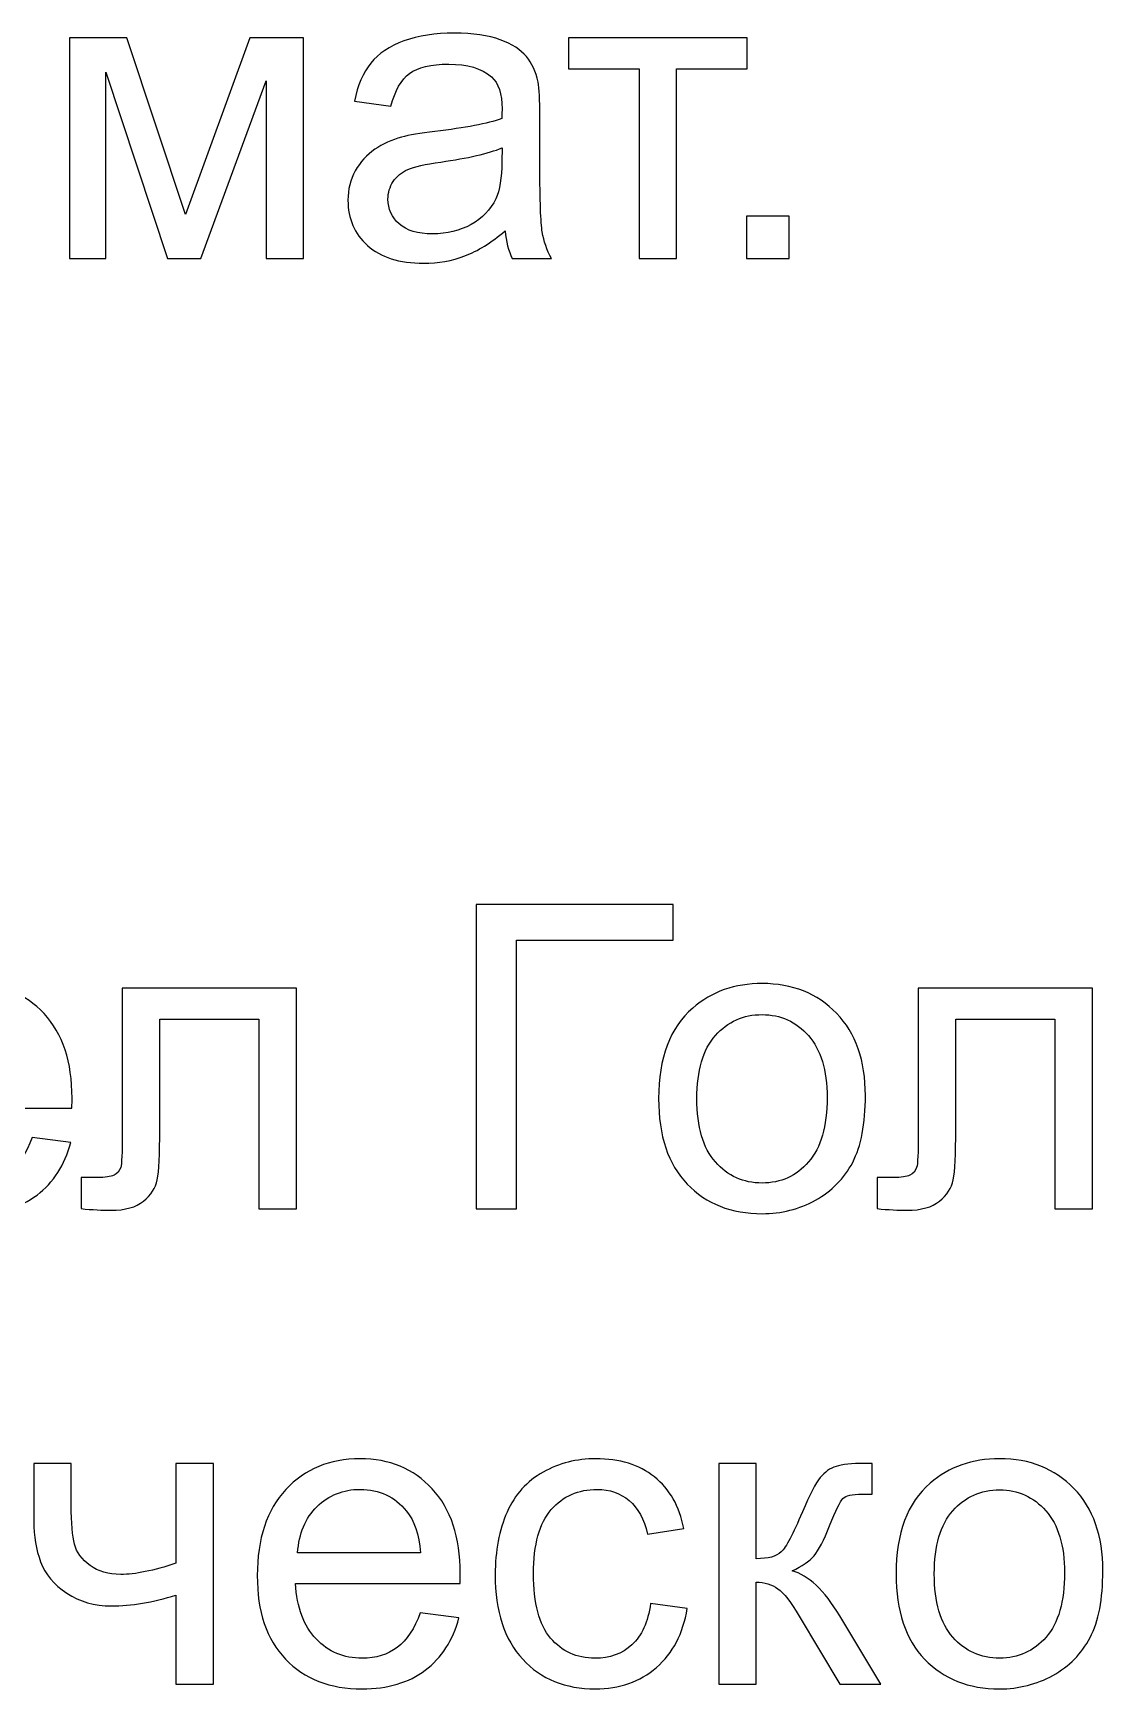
# Model space of a CAD drawing. Header units: centimetres. Extents: x 259 to 610, y 357 to 1252.
# Drawn here: x 321.53 to 330.4, y 1001.68 to 1015.42 of the extents above; entities that cross this region are included whole.
import ezdxf

# ---------------------------------------------------------------- set-up
doc = ezdxf.new("R2010")
doc.units = ezdxf.units.CM
doc.header["$MEASUREMENT"] = 0
doc.layers.add('layer 1', color=7, linetype='Continuous')

msp = doc.modelspace()

# ---------------------------------------------------------------- linework, layer by layer
at = {"layer": 'layer 1', "color": 250}
for points, knots in [([(321.8304, 1015.37762), (321.8304, 1015.37762), (322.30782, 1015.37762), (322.30782, 1015.37762), (322.30782, 1015.37762), (322.30782, 1015.37762), (322.79171, 1013.91242), (322.79171, 1013.91242), (322.79171, 1013.91242), (322.79171, 1013.91242), (323.32735, 1015.37762), (323.32735, 1015.37762), (323.32735, 1015.37762), (323.32735, 1015.37762), (323.77067, 1015.37762), (323.77067, 1015.37762), (323.77067, 1015.37762), (323.77067, 1015.37762), (323.77067, 1013.54671), (323.77067, 1013.54671), (323.77067, 1013.54671), (323.77067, 1013.54671), (323.46023, 1013.54671), (323.46023, 1013.54671), (323.46023, 1013.54671), (323.46023, 1013.54671), (323.46023, 1015.02073), (323.46023, 1015.02073), (323.46023, 1015.02073), (323.46023, 1015.02073), (322.92107, 1013.54671), (322.92107, 1013.54671), (322.92107, 1013.54671), (322.92107, 1013.54671), (322.64355, 1013.54671), (322.64355, 1013.54671), (322.64355, 1013.54671), (322.64355, 1013.54671), (322.13378, 1015.09129), (322.13378, 1015.09129), (322.13378, 1015.09129), (322.13378, 1015.09129), (322.13378, 1013.54671), (322.13378, 1013.54671), (322.13378, 1013.54671), (322.13378, 1013.54671), (321.8304, 1013.54671), (321.8304, 1013.54671), (321.8304, 1013.54671), (321.8304, 1013.54671), (321.8304, 1015.37762), (321.8304, 1015.37762)], [0, 0, 0, 0, 0.07142857, 0.07142857, 0.07142857, 0.07142857, 0.14285714, 0.14285714, 0.14285714, 0.14285714, 0.21428571, 0.21428571, 0.21428571, 0.21428571, 0.28571429, 0.28571429, 0.28571429, 0.28571429, 0.35714286, 0.35714286, 0.35714286, 0.35714286, 0.42857143, 0.42857143, 0.42857143, 0.42857143, 0.5, 0.5, 0.5, 0.5, 0.57142857, 0.57142857, 0.57142857, 0.57142857, 0.64285714, 0.64285714, 0.64285714, 0.64285714, 0.71428571, 0.71428571, 0.71428571, 0.71428571, 0.78571429, 0.78571429, 0.78571429, 0.78571429, 0.85714286, 0.85714286, 0.85714286, 0.85714286, 1, 1, 1, 1]), ([(325.44107, 1013.77602), (325.32583, 1013.67783), (325.2147, 1013.60903), (325.10828, 1013.56846), (325.10828, 1013.56846), (325.00186, 1013.5279), (324.88779, 1013.5079), (324.7655, 1013.5079), (324.7655, 1013.5079), (324.56442, 1013.5079), (324.40978, 1013.55671), (324.3016, 1013.65489), (324.3016, 1013.65489), (324.19341, 1013.7525), (324.13932, 1013.87773), (324.13932, 1014.03001), (324.13932, 1014.03001), (324.13932, 1014.11938), (324.1599, 1014.20111), (324.20047, 1014.27519), (324.20047, 1014.27519), (324.24163, 1014.34928), (324.29513, 1014.40807), (324.36098, 1014.45276), (324.36098, 1014.45276), (324.42742, 1014.49744), (324.5015, 1014.53155), (324.58441, 1014.55448), (324.58441, 1014.55448), (324.64555, 1014.57035), (324.73786, 1014.58564), (324.86075, 1014.60093), (324.86075, 1014.60093), (325.11122, 1014.63032), (325.29643, 1014.66619), (325.41461, 1014.70735), (325.41461, 1014.70735), (325.41578, 1014.74968), (325.41637, 1014.77673), (325.41637, 1014.7879), (325.41637, 1014.7879), (325.41637, 1014.91372), (325.38697, 1015.0025), (325.32818, 1015.05424), (325.32818, 1015.05424), (325.2488, 1015.12421), (325.13062, 1015.1589), (324.97423, 1015.1589), (324.97423, 1015.1589), (324.82782, 1015.1589), (324.71964, 1015.13303), (324.65026, 1015.08188), (324.65026, 1015.08188), (324.58029, 1015.03073), (324.52914, 1014.94018), (324.49562, 1014.80965), (324.49562, 1014.80965), (324.49562, 1014.80965), (324.19224, 1014.85198), (324.19224, 1014.85198), (324.19224, 1014.85198), (324.21987, 1014.98192), (324.26514, 1015.08717), (324.32864, 1015.16713), (324.32864, 1015.16713), (324.39214, 1015.2471), (324.48387, 1015.30824), (324.60381, 1015.35175), (324.60381, 1015.35175), (324.72317, 1015.39467), (324.86251, 1015.41643), (325.02009, 1015.41643), (325.02009, 1015.41643), (325.17648, 1015.41643), (325.30407, 1015.3982), (325.40226, 1015.36116), (325.40226, 1015.36116), (325.49986, 1015.32412), (325.57218, 1015.27826), (325.61804, 1015.2224), (325.61804, 1015.2224), (325.6639, 1015.16654), (325.69624, 1015.09599), (325.71506, 1015.01073), (325.71506, 1015.01073), (325.72505, 1014.95782), (325.73034, 1014.86257), (325.73034, 1014.72557), (325.73034, 1014.72557), (325.73034, 1014.72557), (325.73034, 1014.314), (325.73034, 1014.314), (325.73034, 1014.314), (325.73034, 1014.02649), (325.73681, 1013.84481), (325.74975, 1013.76778), (325.74975, 1013.76778), (325.76209, 1013.69076), (325.78796, 1013.61727), (325.82559, 1013.54671), (325.82559, 1013.54671), (325.82559, 1013.54671), (325.50104, 1013.54671), (325.50104, 1013.54671), (325.50104, 1013.54671), (325.46988, 1013.61197), (325.44989, 1013.68841), (325.44107, 1013.77602)], [0, 0, 0, 0, 0.03571429, 0.03571429, 0.03571429, 0.03571429, 0.07142857, 0.07142857, 0.07142857, 0.07142857, 0.10714286, 0.10714286, 0.10714286, 0.10714286, 0.14285714, 0.14285714, 0.14285714, 0.14285714, 0.17857143, 0.17857143, 0.17857143, 0.17857143, 0.21428571, 0.21428571, 0.21428571, 0.21428571, 0.25, 0.25, 0.25, 0.25, 0.28571429, 0.28571429, 0.28571429, 0.28571429, 0.32142857, 0.32142857, 0.32142857, 0.32142857, 0.35714286, 0.35714286, 0.35714286, 0.35714286, 0.39285714, 0.39285714, 0.39285714, 0.39285714, 0.42857143, 0.42857143, 0.42857143, 0.42857143, 0.46428571, 0.46428571, 0.46428571, 0.46428571, 0.5, 0.5, 0.5, 0.5, 0.53571429, 0.53571429, 0.53571429, 0.53571429, 0.57142857, 0.57142857, 0.57142857, 0.57142857, 0.60714286, 0.60714286, 0.60714286, 0.60714286, 0.64285714, 0.64285714, 0.64285714, 0.64285714, 0.67857143, 0.67857143, 0.67857143, 0.67857143, 0.71428571, 0.71428571, 0.71428571, 0.71428571, 0.75, 0.75, 0.75, 0.75, 0.78571429, 0.78571429, 0.78571429, 0.78571429, 0.82142857, 0.82142857, 0.82142857, 0.82142857, 0.85714286, 0.85714286, 0.85714286, 0.85714286, 0.89285714, 0.89285714, 0.89285714, 0.89285714, 0.92857143, 0.92857143, 0.92857143, 0.92857143, 1, 1, 1, 1]), ([(325.9673, 1015.37762), (325.9673, 1015.37762), (327.44896, 1015.37762), (327.44896, 1015.37762), (327.44896, 1015.37762), (327.44896, 1015.37762), (327.44896, 1015.1201), (327.44896, 1015.1201), (327.44896, 1015.1201), (327.44896, 1015.1201), (326.86335, 1015.1201), (326.86335, 1015.1201), (326.86335, 1015.1201), (326.86335, 1015.1201), (326.86335, 1013.54671), (326.86335, 1013.54671), (326.86335, 1013.54671), (326.86335, 1013.54671), (326.55291, 1013.54671), (326.55291, 1013.54671), (326.55291, 1013.54671), (326.55291, 1013.54671), (326.55291, 1015.1201), (326.55291, 1015.1201), (326.55291, 1015.1201), (326.55291, 1015.1201), (325.9673, 1015.1201), (325.9673, 1015.1201), (325.9673, 1015.1201), (325.9673, 1015.1201), (325.9673, 1015.37762), (325.9673, 1015.37762)], [0, 0, 0, 0, 0.11111111, 0.11111111, 0.11111111, 0.11111111, 0.22222222, 0.22222222, 0.22222222, 0.22222222, 0.33333333, 0.33333333, 0.33333333, 0.33333333, 0.44444444, 0.44444444, 0.44444444, 0.44444444, 0.55555556, 0.55555556, 0.55555556, 0.55555556, 0.66666667, 0.66666667, 0.66666667, 0.66666667, 0.77777778, 0.77777778, 0.77777778, 0.77777778, 1, 1, 1, 1]), ([(325.41637, 1014.46393), (325.30348, 1014.41807), (325.13415, 1014.37926), (324.90837, 1014.34751), (324.90837, 1014.34751), (324.7802, 1014.32929), (324.68965, 1014.30871), (324.63674, 1014.28578), (324.63674, 1014.28578), (324.58382, 1014.26285), (324.54325, 1014.22933), (324.51444, 1014.18582), (324.51444, 1014.18582), (324.48563, 1014.14173), (324.47093, 1014.09293), (324.47093, 1014.03883), (324.47093, 1014.03883), (324.47093, 1013.95711), (324.50209, 1013.88832), (324.565, 1013.83364), (324.565, 1013.83364), (324.62792, 1013.77895), (324.71964, 1013.75132), (324.84017, 1013.75132), (324.84017, 1013.75132), (324.95953, 1013.75132), (325.06595, 1013.77719), (325.15943, 1013.82952), (325.15943, 1013.82952), (325.25233, 1013.88126), (325.32112, 1013.9524), (325.36463, 1014.04236), (325.36463, 1014.04236), (325.39815, 1014.11233), (325.41461, 1014.21522), (325.41461, 1014.35104), (325.41461, 1014.35104), (325.41461, 1014.35104), (325.41637, 1014.46393), (325.41637, 1014.46393)], [0, 0, 0, 0, 0.09090909, 0.09090909, 0.09090909, 0.09090909, 0.18181818, 0.18181818, 0.18181818, 0.18181818, 0.27272727, 0.27272727, 0.27272727, 0.27272727, 0.36363636, 0.36363636, 0.36363636, 0.36363636, 0.45454545, 0.45454545, 0.45454545, 0.45454545, 0.54545455, 0.54545455, 0.54545455, 0.54545455, 0.63636364, 0.63636364, 0.63636364, 0.63636364, 0.72727273, 0.72727273, 0.72727273, 0.72727273, 0.81818182, 0.81818182, 0.81818182, 0.81818182, 1, 1, 1, 1]), ([(327.4425, 1013.54671), (327.4425, 1013.54671), (327.4425, 1013.89949), (327.4425, 1013.89949), (327.4425, 1013.89949), (327.4425, 1013.89949), (327.79527, 1013.89949), (327.79527, 1013.89949), (327.79527, 1013.89949), (327.79527, 1013.89949), (327.79527, 1013.54671), (327.79527, 1013.54671), (327.79527, 1013.54671), (327.79527, 1013.54671), (327.4425, 1013.54671), (327.4425, 1013.54671)], [0, 0, 0, 0, 0.2, 0.2, 0.2, 0.2, 0.4, 0.4, 0.4, 0.4, 0.6, 0.6, 0.6, 0.6, 1, 1, 1, 1]), ([(325.20175, 1008.19037), (325.20175, 1008.19037), (326.83511, 1008.19037), (326.83511, 1008.19037), (326.83511, 1008.19037), (326.83511, 1008.19037), (326.83511, 1007.89404), (326.83511, 1007.89404), (326.83511, 1007.89404), (326.83511, 1007.89404), (325.53689, 1007.89404), (325.53689, 1007.89404), (325.53689, 1007.89404), (325.53689, 1007.89404), (325.53689, 1005.66449), (325.53689, 1005.66449), (325.53689, 1005.66449), (325.53689, 1005.66449), (325.20175, 1005.66449), (325.20175, 1005.66449), (325.20175, 1005.66449), (325.20175, 1005.66449), (325.20175, 1008.19037), (325.20175, 1008.19037)], [0, 0, 0, 0, 0.14285714, 0.14285714, 0.14285714, 0.14285714, 0.28571429, 0.28571429, 0.28571429, 0.28571429, 0.42857143, 0.42857143, 0.42857143, 0.42857143, 0.57142857, 0.57142857, 0.57142857, 0.57142857, 0.71428571, 0.71428571, 0.71428571, 0.71428571, 1, 1, 1, 1]), ([(321.52111, 1006.25716), (321.52111, 1006.25716), (321.84214, 1006.21482), (321.84214, 1006.21482), (321.84214, 1006.21482), (321.79216, 1006.02844), (321.69868, 1005.88321), (321.56227, 1005.78032), (321.56227, 1005.78032), (321.42586, 1005.67743), (321.25183, 1005.62568), (321.03957, 1005.62568), (321.03957, 1005.62568), (320.77264, 1005.62568), (320.56097, 1005.708), (320.40457, 1005.87263), (320.40457, 1005.87263), (320.24818, 1006.03667), (320.16998, 1006.26774), (320.16998, 1006.56466), (320.16998, 1006.56466), (320.16998, 1006.87158), (320.24876, 1007.11029), (320.40693, 1007.27962), (320.40693, 1007.27962), (320.56509, 1007.44954), (320.77029, 1007.53421), (321.02252, 1007.53421), (321.02252, 1007.53421), (321.26653, 1007.53421), (321.46584, 1007.45131), (321.62048, 1007.28491), (321.62048, 1007.28491), (321.77511, 1007.11852), (321.85272, 1006.88451), (321.85272, 1006.58289), (321.85272, 1006.58289), (321.85272, 1006.56466), (321.85214, 1006.53703), (321.85096, 1006.50057), (321.85096, 1006.50057), (321.85096, 1006.50057), (320.48748, 1006.50057), (320.48748, 1006.50057), (320.48748, 1006.50057), (320.49924, 1006.30008), (320.55568, 1006.14603), (320.65799, 1006.03961), (320.65799, 1006.03961), (320.7597, 1005.93319), (320.88729, 1005.87968), (321.03957, 1005.87968), (321.03957, 1005.87968), (321.15305, 1005.87968), (321.25006, 1005.90967), (321.33003, 1005.96964), (321.33003, 1005.96964), (321.41058, 1006.02961), (321.47408, 1006.12545), (321.52111, 1006.25716)], [0, 0, 0, 0, 0.0625, 0.0625, 0.0625, 0.0625, 0.125, 0.125, 0.125, 0.125, 0.1875, 0.1875, 0.1875, 0.1875, 0.25, 0.25, 0.25, 0.25, 0.3125, 0.3125, 0.3125, 0.3125, 0.375, 0.375, 0.375, 0.375, 0.4375, 0.4375, 0.4375, 0.4375, 0.5, 0.5, 0.5, 0.5, 0.5625, 0.5625, 0.5625, 0.5625, 0.625, 0.625, 0.625, 0.625, 0.6875, 0.6875, 0.6875, 0.6875, 0.75, 0.75, 0.75, 0.75, 0.8125, 0.8125, 0.8125, 0.8125, 0.875, 0.875, 0.875, 0.875, 1, 1, 1, 1]), ([(326.714, 1006.57995), (326.714, 1006.91802), (326.80807, 1007.1685), (326.99681, 1007.33136), (326.99681, 1007.33136), (327.15379, 1007.46659), (327.34606, 1007.53421), (327.57242, 1007.53421), (327.57242, 1007.53421), (327.82348, 1007.53421), (328.02927, 1007.45189), (328.18919, 1007.28726), (328.18919, 1007.28726), (328.34853, 1007.12322), (328.42849, 1006.89568), (328.42849, 1006.60582), (328.42849, 1006.60582), (328.42849, 1006.37063), (328.39321, 1006.18601), (328.32266, 1006.05137), (328.32266, 1006.05137), (328.2521, 1005.91673), (328.14921, 1005.81207), (328.01398, 1005.7374), (328.01398, 1005.7374), (327.87934, 1005.66273), (327.73176, 1005.62568), (327.57242, 1005.62568), (327.57242, 1005.62568), (327.31607, 1005.62568), (327.10911, 1005.70741), (326.95094, 1005.87145), (326.95094, 1005.87145), (326.79278, 1006.03549), (326.714, 1006.27185), (326.714, 1006.57995)], [0, 0, 0, 0, 0.1, 0.1, 0.1, 0.1, 0.2, 0.2, 0.2, 0.2, 0.3, 0.3, 0.3, 0.3, 0.4, 0.4, 0.4, 0.4, 0.5, 0.5, 0.5, 0.5, 0.6, 0.6, 0.6, 0.6, 0.7, 0.7, 0.7, 0.7, 0.8, 0.8, 0.8, 0.8, 1, 1, 1, 1]), ([(322.26901, 1007.4954), (322.26901, 1007.4954), (323.71186, 1007.4954), (323.71186, 1007.4954), (323.71186, 1007.4954), (323.71186, 1007.4954), (323.71186, 1005.66625), (323.71186, 1005.66625), (323.71186, 1005.66625), (323.71186, 1005.66625), (323.40142, 1005.66625), (323.40142, 1005.66625), (323.40142, 1005.66625), (323.40142, 1005.66625), (323.40142, 1007.23788), (323.40142, 1007.23788), (323.40142, 1007.23788), (323.40142, 1007.23788), (322.57945, 1007.23788), (322.57945, 1007.23788), (322.57945, 1007.23788), (322.57945, 1007.23788), (322.57945, 1006.32712), (322.57945, 1006.32712), (322.57945, 1006.32712), (322.57945, 1006.11487), (322.5724, 1005.97493), (322.55887, 1005.90673), (322.55887, 1005.90673), (322.54476, 1005.83911), (322.50713, 1005.78032), (322.4454, 1005.72975), (322.4454, 1005.72975), (322.38307, 1005.67919), (322.2937, 1005.65391), (322.1767, 1005.65391), (322.1767, 1005.65391), (322.10438, 1005.65391), (322.02089, 1005.65861), (321.92681, 1005.66743), (321.92681, 1005.66743), (321.92681, 1005.66743), (321.92681, 1005.92554), (321.92681, 1005.92554), (321.92681, 1005.92554), (321.92681, 1005.92554), (322.06263, 1005.92554), (322.06263, 1005.92554), (322.06263, 1005.92554), (322.12672, 1005.92554), (322.17258, 1005.93201), (322.20022, 1005.94554), (322.20022, 1005.94554), (322.22785, 1005.95847), (322.24608, 1005.97964), (322.25548, 1006.00845), (322.25548, 1006.00845), (322.2643, 1006.03726), (322.26901, 1006.13074), (322.26901, 1006.28891), (322.26901, 1006.28891), (322.26901, 1006.28891), (322.26901, 1007.4954), (322.26901, 1007.4954)], [0, 0, 0, 0, 0.05882353, 0.05882353, 0.05882353, 0.05882353, 0.11764706, 0.11764706, 0.11764706, 0.11764706, 0.17647059, 0.17647059, 0.17647059, 0.17647059, 0.23529412, 0.23529412, 0.23529412, 0.23529412, 0.29411765, 0.29411765, 0.29411765, 0.29411765, 0.35294118, 0.35294118, 0.35294118, 0.35294118, 0.41176471, 0.41176471, 0.41176471, 0.41176471, 0.47058824, 0.47058824, 0.47058824, 0.47058824, 0.52941176, 0.52941176, 0.52941176, 0.52941176, 0.58823529, 0.58823529, 0.58823529, 0.58823529, 0.64705882, 0.64705882, 0.64705882, 0.64705882, 0.70588235, 0.70588235, 0.70588235, 0.70588235, 0.76470588, 0.76470588, 0.76470588, 0.76470588, 0.82352941, 0.82352941, 0.82352941, 0.82352941, 0.88235294, 0.88235294, 0.88235294, 0.88235294, 1, 1, 1, 1]), ([(328.86653, 1007.4954), (328.86653, 1007.4954), (330.30938, 1007.4954), (330.30938, 1007.4954), (330.30938, 1007.4954), (330.30938, 1007.4954), (330.30938, 1005.66625), (330.30938, 1005.66625), (330.30938, 1005.66625), (330.30938, 1005.66625), (329.99894, 1005.66625), (329.99894, 1005.66625), (329.99894, 1005.66625), (329.99894, 1005.66625), (329.99894, 1007.23788), (329.99894, 1007.23788), (329.99894, 1007.23788), (329.99894, 1007.23788), (329.17697, 1007.23788), (329.17697, 1007.23788), (329.17697, 1007.23788), (329.17697, 1007.23788), (329.17697, 1006.32712), (329.17697, 1006.32712), (329.17697, 1006.32712), (329.17697, 1006.11487), (329.16992, 1005.97493), (329.15639, 1005.90673), (329.15639, 1005.90673), (329.14228, 1005.83911), (329.10465, 1005.78032), (329.04292, 1005.72975), (329.04292, 1005.72975), (328.98059, 1005.67919), (328.89122, 1005.65391), (328.77422, 1005.65391), (328.77422, 1005.65391), (328.7019, 1005.65391), (328.61841, 1005.65861), (328.52433, 1005.66743), (328.52433, 1005.66743), (328.52433, 1005.66743), (328.52433, 1005.92554), (328.52433, 1005.92554), (328.52433, 1005.92554), (328.52433, 1005.92554), (328.66015, 1005.92554), (328.66015, 1005.92554), (328.66015, 1005.92554), (328.72424, 1005.92554), (328.7701, 1005.93201), (328.79774, 1005.94554), (328.79774, 1005.94554), (328.82537, 1005.95847), (328.8436, 1005.97964), (328.853, 1006.00845), (328.853, 1006.00845), (328.86182, 1006.03726), (328.86653, 1006.13074), (328.86653, 1006.28891), (328.86653, 1006.28891), (328.86653, 1006.28891), (328.86653, 1007.4954), (328.86653, 1007.4954)], [0, 0, 0, 0, 0.05882353, 0.05882353, 0.05882353, 0.05882353, 0.11764706, 0.11764706, 0.11764706, 0.11764706, 0.17647059, 0.17647059, 0.17647059, 0.17647059, 0.23529412, 0.23529412, 0.23529412, 0.23529412, 0.29411765, 0.29411765, 0.29411765, 0.29411765, 0.35294118, 0.35294118, 0.35294118, 0.35294118, 0.41176471, 0.41176471, 0.41176471, 0.41176471, 0.47058824, 0.47058824, 0.47058824, 0.47058824, 0.52941176, 0.52941176, 0.52941176, 0.52941176, 0.58823529, 0.58823529, 0.58823529, 0.58823529, 0.64705882, 0.64705882, 0.64705882, 0.64705882, 0.70588235, 0.70588235, 0.70588235, 0.70588235, 0.76470588, 0.76470588, 0.76470588, 0.76470588, 0.82352941, 0.82352941, 0.82352941, 0.82352941, 0.88235294, 0.88235294, 0.88235294, 0.88235294, 1, 1, 1, 1]), ([(327.0315, 1006.57936), (327.0315, 1006.34535), (327.08265, 1006.17014), (327.18495, 1006.05431), (327.18495, 1006.05431), (327.28785, 1005.93789), (327.41661, 1005.87968), (327.57242, 1005.87968), (327.57242, 1005.87968), (327.72647, 1005.87968), (327.85464, 1005.93789), (327.95754, 1006.0549), (327.95754, 1006.0549), (328.05984, 1006.1719), (328.11099, 1006.35005), (328.11099, 1006.58935), (328.11099, 1006.58935), (328.11099, 1006.81513), (328.05925, 1006.98623), (327.95636, 1007.10206), (327.95636, 1007.10206), (327.85347, 1007.21847), (327.72529, 1007.27668), (327.57242, 1007.27668), (327.57242, 1007.27668), (327.41661, 1007.27668), (327.28785, 1007.21906), (327.18495, 1007.10323), (327.18495, 1007.10323), (327.08265, 1006.9874), (327.0315, 1006.81278), (327.0315, 1006.57936)], [0, 0, 0, 0, 0.11111111, 0.11111111, 0.11111111, 0.11111111, 0.22222222, 0.22222222, 0.22222222, 0.22222222, 0.33333333, 0.33333333, 0.33333333, 0.33333333, 0.44444444, 0.44444444, 0.44444444, 0.44444444, 0.55555556, 0.55555556, 0.55555556, 0.55555556, 0.66666667, 0.66666667, 0.66666667, 0.66666667, 0.77777778, 0.77777778, 0.77777778, 0.77777778, 1, 1, 1, 1]), ([(321.53523, 1003.55429), (321.53523, 1003.55429), (321.84567, 1003.55429), (321.84567, 1003.55429), (321.84567, 1003.55429), (321.84567, 1003.55429), (321.84567, 1003.20857), (321.84567, 1003.20857), (321.84567, 1003.20857), (321.84567, 1003.05923), (321.85449, 1002.95104), (321.87272, 1002.88402), (321.87272, 1002.88402), (321.89036, 1002.81699), (321.93328, 1002.75819), (322.00148, 1002.70822), (322.00148, 1002.70822), (322.0691, 1002.65824), (322.15435, 1002.63354), (322.25724, 1002.63354), (322.25724, 1002.63354), (322.37484, 1002.63354), (322.52653, 1002.66471), (322.7135, 1002.72644), (322.7135, 1002.72644), (322.7135, 1002.72644), (322.7135, 1003.55429), (322.7135, 1003.55429), (322.7135, 1003.55429), (322.7135, 1003.55429), (323.02395, 1003.55429), (323.02395, 1003.55429), (323.02395, 1003.55429), (323.02395, 1003.55429), (323.02395, 1001.72338), (323.02395, 1001.72338), (323.02395, 1001.72338), (323.02395, 1001.72338), (322.7135, 1001.72338), (322.7135, 1001.72338), (322.7135, 1001.72338), (322.7135, 1001.72338), (322.7135, 1002.46245), (322.7135, 1002.46245), (322.7135, 1002.46245), (322.52241, 1002.40248), (322.34367, 1002.37249), (322.17787, 1002.37249), (322.17787, 1002.37249), (322.03852, 1002.37249), (321.91564, 1002.40777), (321.80922, 1002.47832), (321.80922, 1002.47832), (321.7028, 1002.54888), (321.63048, 1002.63531), (321.59226, 1002.73761), (321.59226, 1002.73761), (321.55404, 1002.83992), (321.53523, 1002.95222), (321.53523, 1003.0751), (321.53523, 1003.0751), (321.53523, 1003.0751), (321.53523, 1003.55429), (321.53523, 1003.55429)], [0, 0, 0, 0, 0.05882353, 0.05882353, 0.05882353, 0.05882353, 0.11764706, 0.11764706, 0.11764706, 0.11764706, 0.17647059, 0.17647059, 0.17647059, 0.17647059, 0.23529412, 0.23529412, 0.23529412, 0.23529412, 0.29411765, 0.29411765, 0.29411765, 0.29411765, 0.35294118, 0.35294118, 0.35294118, 0.35294118, 0.41176471, 0.41176471, 0.41176471, 0.41176471, 0.47058824, 0.47058824, 0.47058824, 0.47058824, 0.52941176, 0.52941176, 0.52941176, 0.52941176, 0.58823529, 0.58823529, 0.58823529, 0.58823529, 0.64705882, 0.64705882, 0.64705882, 0.64705882, 0.70588235, 0.70588235, 0.70588235, 0.70588235, 0.76470588, 0.76470588, 0.76470588, 0.76470588, 0.82352941, 0.82352941, 0.82352941, 0.82352941, 0.88235294, 0.88235294, 0.88235294, 0.88235294, 1, 1, 1, 1]), ([(324.73844, 1002.31605), (324.73844, 1002.31605), (325.05947, 1002.27371), (325.05947, 1002.27371), (325.05947, 1002.27371), (325.00949, 1002.08733), (324.91601, 1001.9421), (324.7796, 1001.83921), (324.7796, 1001.83921), (324.64319, 1001.73632), (324.46916, 1001.68457), (324.2569, 1001.68457), (324.2569, 1001.68457), (323.98997, 1001.68457), (323.7783, 1001.76689), (323.6219, 1001.93152), (323.6219, 1001.93152), (323.46551, 1002.09556), (323.38731, 1002.32663), (323.38731, 1002.62355), (323.38731, 1002.62355), (323.38731, 1002.93047), (323.46609, 1003.16918), (323.62426, 1003.33851), (323.62426, 1003.33851), (323.78242, 1003.50843), (323.98762, 1003.5931), (324.23985, 1003.5931), (324.23985, 1003.5931), (324.48386, 1003.5931), (324.68317, 1003.5102), (324.83781, 1003.3438), (324.83781, 1003.3438), (324.99244, 1003.17741), (325.07005, 1002.9434), (325.07005, 1002.64178), (325.07005, 1002.64178), (325.07005, 1002.62355), (325.06947, 1002.59592), (325.06829, 1002.55946), (325.06829, 1002.55946), (325.06829, 1002.55946), (323.70481, 1002.55946), (323.70481, 1002.55946), (323.70481, 1002.55946), (323.71657, 1002.35897), (323.77301, 1002.20492), (323.87532, 1002.0985), (323.87532, 1002.0985), (323.97703, 1001.99208), (324.10462, 1001.93857), (324.2569, 1001.93857), (324.2569, 1001.93857), (324.37038, 1001.93857), (324.46739, 1001.96856), (324.54736, 1002.02853), (324.54736, 1002.02853), (324.62791, 1002.0885), (324.69141, 1002.18434), (324.73844, 1002.31605)], [0, 0, 0, 0, 0.0625, 0.0625, 0.0625, 0.0625, 0.125, 0.125, 0.125, 0.125, 0.1875, 0.1875, 0.1875, 0.1875, 0.25, 0.25, 0.25, 0.25, 0.3125, 0.3125, 0.3125, 0.3125, 0.375, 0.375, 0.375, 0.375, 0.4375, 0.4375, 0.4375, 0.4375, 0.5, 0.5, 0.5, 0.5, 0.5625, 0.5625, 0.5625, 0.5625, 0.625, 0.625, 0.625, 0.625, 0.6875, 0.6875, 0.6875, 0.6875, 0.75, 0.75, 0.75, 0.75, 0.8125, 0.8125, 0.8125, 0.8125, 0.875, 0.875, 0.875, 0.875, 1, 1, 1, 1]), ([(326.64756, 1002.39366), (326.64756, 1002.39366), (326.95095, 1002.35132), (326.95095, 1002.35132), (326.95095, 1002.35132), (326.91743, 1002.1426), (326.83276, 1001.97973), (326.69577, 1001.86155), (326.69577, 1001.86155), (326.55877, 1001.74337), (326.39003, 1001.68457), (326.19071, 1001.68457), (326.19071, 1001.68457), (325.94083, 1001.68457), (325.73974, 1001.7663), (325.58805, 1001.92975), (325.58805, 1001.92975), (325.43577, 1002.09321), (325.35992, 1002.32722), (325.35992, 1002.63178), (325.35992, 1002.63178), (325.35992, 1002.82934), (325.39285, 1003.00161), (325.45811, 1003.14977), (325.45811, 1003.14977), (325.52337, 1003.29735), (325.62274, 1003.40848), (325.75679, 1003.48197), (325.75679, 1003.48197), (325.89026, 1003.55606), (326.03549, 1003.5931), (326.19306, 1003.5931), (326.19306, 1003.5931), (326.39121, 1003.5931), (326.55407, 1003.54312), (326.67989, 1003.44258), (326.67989, 1003.44258), (326.80631, 1003.34204), (326.88745, 1003.19916), (326.92272, 1003.01454), (326.92272, 1003.01454), (326.92272, 1003.01454), (326.62286, 1002.96868), (326.62286, 1002.96868), (326.62286, 1002.96868), (326.59405, 1003.09157), (326.54349, 1003.18388), (326.46999, 1003.2462), (326.46999, 1003.2462), (326.39709, 1003.30794), (326.30889, 1003.3391), (326.20541, 1003.3391), (326.20541, 1003.3391), (326.04901, 1003.3391), (325.92201, 1003.28324), (325.82382, 1003.17153), (325.82382, 1003.17153), (325.72622, 1003.05923), (325.67742, 1002.88284), (325.67742, 1002.6406), (325.67742, 1002.6406), (325.67742, 1002.39483), (325.72446, 1002.21668), (325.81853, 1002.10556), (325.81853, 1002.10556), (325.91319, 1001.99443), (326.03608, 1001.93857), (326.18718, 1001.93857), (326.18718, 1001.93857), (326.30948, 1001.93857), (326.4112, 1001.97562), (326.49233, 1002.05029), (326.49233, 1002.05029), (326.57406, 1002.12437), (326.6258, 1002.23902), (326.64756, 1002.39366)], [0, 0, 0, 0, 0.05, 0.05, 0.05, 0.05, 0.1, 0.1, 0.1, 0.1, 0.15, 0.15, 0.15, 0.15, 0.2, 0.2, 0.2, 0.2, 0.25, 0.25, 0.25, 0.25, 0.3, 0.3, 0.3, 0.3, 0.35, 0.35, 0.35, 0.35, 0.4, 0.4, 0.4, 0.4, 0.45, 0.45, 0.45, 0.45, 0.5, 0.5, 0.5, 0.5, 0.55, 0.55, 0.55, 0.55, 0.6, 0.6, 0.6, 0.6, 0.65, 0.65, 0.65, 0.65, 0.7, 0.7, 0.7, 0.7, 0.75, 0.75, 0.75, 0.75, 0.8, 0.8, 0.8, 0.8, 0.85, 0.85, 0.85, 0.85, 0.9, 0.9, 0.9, 0.9, 1, 1, 1, 1]), ([(327.212, 1003.55429), (327.212, 1003.55429), (327.52244, 1003.55429), (327.52244, 1003.55429), (327.52244, 1003.55429), (327.52244, 1003.55429), (327.52244, 1002.76407), (327.52244, 1002.76407), (327.52244, 1002.76407), (327.62122, 1002.76407), (327.6906, 1002.78289), (327.73058, 1002.8211), (327.73058, 1002.8211), (327.76997, 1002.85873), (327.82818, 1002.96868), (327.90579, 1003.15154), (327.90579, 1003.15154), (327.96694, 1003.29618), (328.01633, 1003.39143), (328.05396, 1003.43729), (328.05396, 1003.43729), (328.09217, 1003.48315), (328.13568, 1003.51431), (328.18507, 1003.53019), (328.18507, 1003.53019), (328.23505, 1003.54606), (328.31442, 1003.55429), (328.4232, 1003.55429), (328.4232, 1003.55429), (328.4232, 1003.55429), (328.48552, 1003.55429), (328.48552, 1003.55429), (328.48552, 1003.55429), (328.48552, 1003.55429), (328.48552, 1003.29853), (328.48552, 1003.29853), (328.48552, 1003.29853), (328.48552, 1003.29853), (328.39909, 1003.30029), (328.39909, 1003.30029), (328.39909, 1003.30029), (328.31736, 1003.30029), (328.26503, 1003.28795), (328.2421, 1003.26384), (328.2421, 1003.26384), (328.218, 1003.23856), (328.18096, 1003.1633), (328.13157, 1003.03806), (328.13157, 1003.03806), (328.08453, 1002.91812), (328.04161, 1002.83522), (328.00222, 1002.78935), (328.00222, 1002.78935), (327.96341, 1002.74349), (327.90285, 1002.70175), (327.82112, 1002.66353), (327.82112, 1002.66353), (327.95459, 1002.62767), (328.08629, 1002.50361), (328.21565, 1002.29076), (328.21565, 1002.29076), (328.21565, 1002.29076), (328.55608, 1001.72338), (328.55608, 1001.72338), (328.55608, 1001.72338), (328.55608, 1001.72338), (328.21506, 1001.72338), (328.21506, 1001.72338), (328.21506, 1001.72338), (328.21506, 1001.72338), (327.87933, 1002.289), (327.87933, 1002.289), (327.87933, 1002.289), (327.81172, 1002.40365), (327.75292, 1002.47891), (327.70294, 1002.51536), (327.70294, 1002.51536), (327.65238, 1002.55182), (327.59241, 1002.57004), (327.52244, 1002.57004), (327.52244, 1002.57004), (327.52244, 1002.57004), (327.52244, 1001.72338), (327.52244, 1001.72338), (327.52244, 1001.72338), (327.52244, 1001.72338), (327.212, 1001.72338), (327.212, 1001.72338), (327.212, 1001.72338), (327.212, 1001.72338), (327.212, 1003.55429), (327.212, 1003.55429)], [0, 0, 0, 0, 0.04166667, 0.04166667, 0.04166667, 0.04166667, 0.08333333, 0.08333333, 0.08333333, 0.08333333, 0.125, 0.125, 0.125, 0.125, 0.16666667, 0.16666667, 0.16666667, 0.16666667, 0.20833333, 0.20833333, 0.20833333, 0.20833333, 0.25, 0.25, 0.25, 0.25, 0.29166667, 0.29166667, 0.29166667, 0.29166667, 0.33333333, 0.33333333, 0.33333333, 0.33333333, 0.375, 0.375, 0.375, 0.375, 0.41666667, 0.41666667, 0.41666667, 0.41666667, 0.45833333, 0.45833333, 0.45833333, 0.45833333, 0.5, 0.5, 0.5, 0.5, 0.54166667, 0.54166667, 0.54166667, 0.54166667, 0.58333333, 0.58333333, 0.58333333, 0.58333333, 0.625, 0.625, 0.625, 0.625, 0.66666667, 0.66666667, 0.66666667, 0.66666667, 0.70833333, 0.70833333, 0.70833333, 0.70833333, 0.75, 0.75, 0.75, 0.75, 0.79166667, 0.79166667, 0.79166667, 0.79166667, 0.83333333, 0.83333333, 0.83333333, 0.83333333, 0.875, 0.875, 0.875, 0.875, 0.91666667, 0.91666667, 0.91666667, 0.91666667, 1, 1, 1, 1]), ([(328.6819, 1002.63884), (328.6819, 1002.97691), (328.77597, 1003.22739), (328.96471, 1003.39025), (328.96471, 1003.39025), (329.12169, 1003.52548), (329.31396, 1003.5931), (329.54032, 1003.5931), (329.54032, 1003.5931), (329.79138, 1003.5931), (329.99717, 1003.51078), (330.15709, 1003.34615), (330.15709, 1003.34615), (330.31643, 1003.18211), (330.39639, 1002.95457), (330.39639, 1002.66471), (330.39639, 1002.66471), (330.39639, 1002.42952), (330.36111, 1002.2449), (330.29056, 1002.11026), (330.29056, 1002.11026), (330.22, 1001.97562), (330.11711, 1001.87096), (329.98188, 1001.79629), (329.98188, 1001.79629), (329.84724, 1001.72162), (329.69966, 1001.68457), (329.54032, 1001.68457), (329.54032, 1001.68457), (329.28397, 1001.68457), (329.07701, 1001.7663), (328.91884, 1001.93034), (328.91884, 1001.93034), (328.76068, 1002.09438), (328.6819, 1002.33074), (328.6819, 1002.63884)], [0, 0, 0, 0, 0.1, 0.1, 0.1, 0.1, 0.2, 0.2, 0.2, 0.2, 0.3, 0.3, 0.3, 0.3, 0.4, 0.4, 0.4, 0.4, 0.5, 0.5, 0.5, 0.5, 0.6, 0.6, 0.6, 0.6, 0.7, 0.7, 0.7, 0.7, 0.8, 0.8, 0.8, 0.8, 1, 1, 1, 1]), ([(323.72245, 1002.81346), (323.72245, 1002.81346), (324.74197, 1002.81346), (324.74197, 1002.81346), (324.74197, 1002.81346), (324.72845, 1002.96751), (324.68905, 1003.08275), (324.62497, 1003.15977), (324.62497, 1003.15977), (324.52678, 1003.27913), (324.3986, 1003.3391), (324.24162, 1003.3391), (324.24162, 1003.3391), (324.09933, 1003.3391), (323.97997, 1003.29147), (323.88296, 1003.19622), (323.88296, 1003.19622), (323.78653, 1003.10097), (323.73303, 1002.97339), (323.72245, 1002.81346)], [0, 0, 0, 0, 0.16666667, 0.16666667, 0.16666667, 0.16666667, 0.33333333, 0.33333333, 0.33333333, 0.33333333, 0.5, 0.5, 0.5, 0.5, 0.66666667, 0.66666667, 0.66666667, 0.66666667, 1, 1, 1, 1]), ([(328.9994, 1002.63825), (328.9994, 1002.40424), (329.05055, 1002.22903), (329.15285, 1002.1132), (329.15285, 1002.1132), (329.25575, 1001.99678), (329.38451, 1001.93857), (329.54032, 1001.93857), (329.54032, 1001.93857), (329.69437, 1001.93857), (329.82254, 1001.99678), (329.92544, 1002.11379), (329.92544, 1002.11379), (330.02774, 1002.23079), (330.07889, 1002.40894), (330.07889, 1002.64824), (330.07889, 1002.64824), (330.07889, 1002.87402), (330.02715, 1003.04512), (329.92426, 1003.16095), (329.92426, 1003.16095), (329.82137, 1003.27736), (329.69319, 1003.33557), (329.54032, 1003.33557), (329.54032, 1003.33557), (329.38451, 1003.33557), (329.25575, 1003.27795), (329.15285, 1003.16212), (329.15285, 1003.16212), (329.05055, 1003.04629), (328.9994, 1002.87167), (328.9994, 1002.63825)], [0, 0, 0, 0, 0.11111111, 0.11111111, 0.11111111, 0.11111111, 0.22222222, 0.22222222, 0.22222222, 0.22222222, 0.33333333, 0.33333333, 0.33333333, 0.33333333, 0.44444444, 0.44444444, 0.44444444, 0.44444444, 0.55555556, 0.55555556, 0.55555556, 0.55555556, 0.66666667, 0.66666667, 0.66666667, 0.66666667, 0.77777778, 0.77777778, 0.77777778, 0.77777778, 1, 1, 1, 1])]:
    msp.add_open_spline(points, degree=3, knots=knots, dxfattribs=at)

doc.saveas('drawing.dxf')
